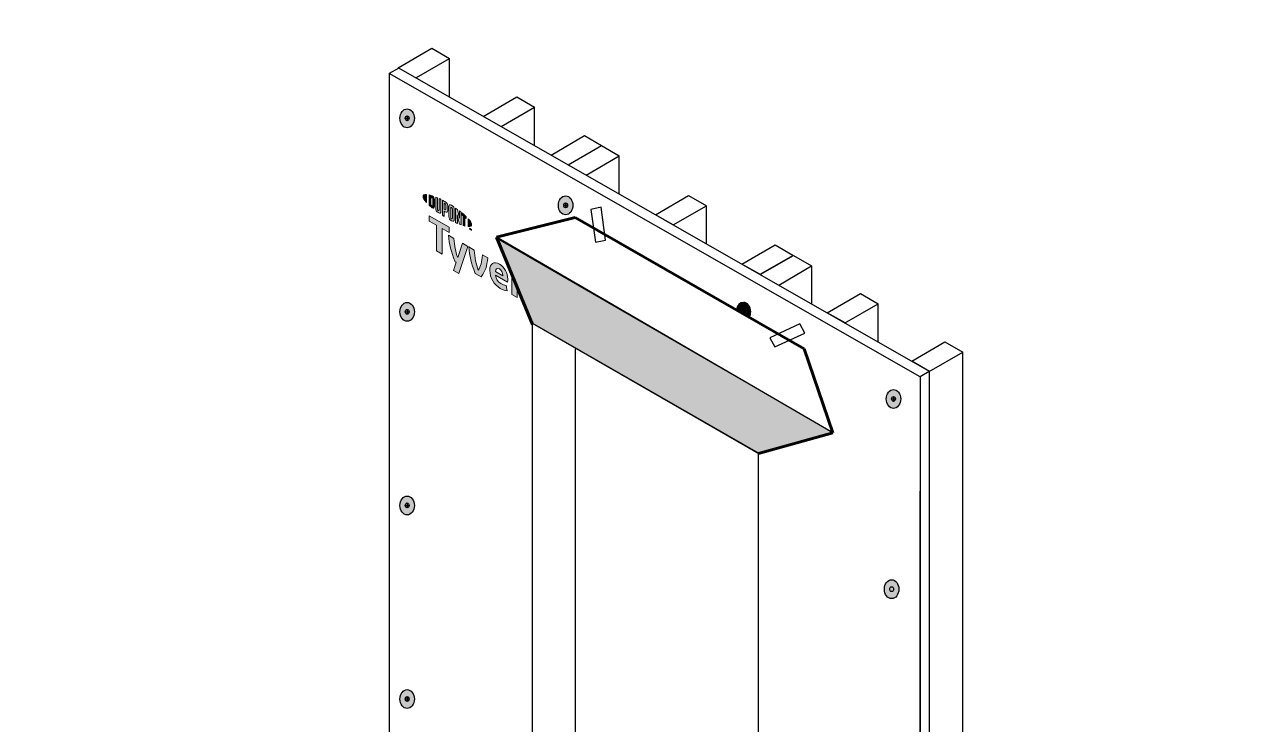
# Model space of a CAD drawing. Header units: inches. Extents: x -26 to 76, y -15 to 22.
# Drawn here: x 0.03 to 8.6, y 7.25 to 12.17 of the extents above; entities that cross this region are included whole.
import ezdxf

# ---------------------------------------------------------------- set-up
doc = ezdxf.new("R2010")
doc.units = ezdxf.units.IN
doc.header["$MEASUREMENT"] = 0
for name, color, linetype, lineweight in [('.ATI-HATCH', 7, 'Continuous', 0), ('G-ANNO-TTLB', 7, 'Continuous', 0), ('LOGOS', 7, 'Continuous', 0), ('TYVEK', 7, 'Continuous', 0)]:
    doc.layers.add(name, color=color, linetype=linetype, lineweight=lineweight)

# ---------------------------------------------------------------- blocks, each defined once
blk = doc.blocks.new('Block_62')
at = {"layer": 'TYVEK', "true_color": 0x003b71, "transparency": 33554687}
h = blk.add_hatch(color=156, dxfattribs=at)
h.dxf.hatch_style = 2
edge = h.paths.add_edge_path()
edge.add_ellipse((6.148, 9.5406), major_axis=(0, 0.0664), ratio=0.766948, start_angle=0, end_angle=360)
at = {"layer": 'TYVEK', "color": 252, "lineweight": 25, "true_color": 0x848484}
for p, q in [((6.1345, 9.541), (6.1615, 9.541)), ((6.148, 9.5581), (6.148, 9.5239))]:
    blk.add_line(p, q, dxfattribs=at)
at = {"layer": 'TYVEK', "color": 18, "lineweight": 25, "true_color": 0x000000}
blk.add_ellipse((6.148, 9.5406), major_axis=(0, 0.0664), ratio=0.766948, dxfattribs=at)
at = {"layer": 'TYVEK', "color": 252, "lineweight": 25, "true_color": 0x848484}
blk.add_ellipse((6.148, 9.541), major_axis=(0, 0.0171), ratio=0.788846, dxfattribs=at)
blk = doc.blocks.new('Block_63')
at = {"layer": 'TYVEK', "true_color": 0x003b71, "transparency": 33554687}
h = blk.add_hatch(color=156, dxfattribs=at)
h.dxf.hatch_style = 2
edge = h.paths.add_edge_path()
edge.add_spline(control_points=[(5.1437, 10.1533), (5.1437, 10.139), (5.1402, 10.1257), (5.1344, 10.1148), (5.1344, 10.1148), (5.0958, 10.1369), (5.0958, 10.1369), (5.0958, 10.1369), (5.0927, 10.1387), (5.0927, 10.1387), (5.0927, 10.1387), (5.0811, 10.1454), (5.0811, 10.1454), (5.0811, 10.1454), (5.043, 10.1672), (5.043, 10.1672), (5.0479, 10.1972), (5.0683, 10.2197), (5.0927, 10.2197), (5.1209, 10.2197), (5.1437, 10.19), (5.1437, 10.1533)], knot_values=[0, 0, 0, 0, 1, 1, 1, 2, 2, 2, 3, 3, 3, 4, 4, 4, 5, 5, 5, 6, 6, 6, 7, 7, 7, 7], degree=3, periodic=0)
at = {"layer": 'TYVEK', "color": 252, "lineweight": 25, "true_color": 0x848484}
blk.add_line((5.0792, 10.1537), (5.1063, 10.1537), dxfattribs=at)
blk.add_lwpolyline([(5.0927, 10.1708), (5.0927, 10.1537), (5.0927, 10.1387)], dxfattribs=at)
at = {"layer": 'TYVEK', "color": 18, "lineweight": 25, "true_color": 0x000000}
blk.add_open_spline([(5.1437, 10.1533), (5.1437, 10.139), (5.1402, 10.1257), (5.1344, 10.1148), (5.1344, 10.1148), (5.0958, 10.1369), (5.0958, 10.1369), (5.0958, 10.1369), (5.0927, 10.1387), (5.0927, 10.1387), (5.0927, 10.1387), (5.0811, 10.1454), (5.0811, 10.1454), (5.0811, 10.1454), (5.043, 10.1672), (5.043, 10.1672), (5.0479, 10.1972), (5.0683, 10.2197), (5.0927, 10.2197), (5.1209, 10.2197), (5.1437, 10.19), (5.1437, 10.1533)], degree=3, knots=[0, 0, 0, 0, 1, 1, 1, 2, 2, 2, 3, 3, 3, 4, 4, 4, 5, 5, 5, 6, 6, 6, 7, 7, 7, 7], dxfattribs=at)
at = {"layer": 'TYVEK', "color": 252, "lineweight": 25, "true_color": 0x848484}
blk.add_open_spline([(5.1063, 10.1537), (5.1063, 10.1455), (5.1018, 10.1387), (5.0958, 10.1369), (5.0958, 10.1369), (5.0927, 10.1387), (5.0927, 10.1387), (5.0927, 10.1387), (5.0811, 10.1454), (5.0811, 10.1454), (5.0798, 10.1479), (5.0793, 10.1507), (5.0793, 10.1537), (5.0793, 10.1632), (5.0854, 10.1708), (5.0927, 10.1708), (5.1002, 10.1708), (5.1063, 10.1632), (5.1063, 10.1537)], degree=3, knots=[0, 0, 0, 0, 1, 1, 1, 2, 2, 2, 3, 3, 3, 4, 4, 4, 5, 5, 5, 6, 6, 6, 6], dxfattribs=at)
blk = doc.blocks.new('Block_64')
at = {"layer": 'TYVEK', "true_color": 0x003b71, "transparency": 33554687}
h = blk.add_hatch(color=156, dxfattribs=at)
h.dxf.hatch_style = 2
edge = h.paths.add_edge_path()
edge.add_ellipse((3.8416, 10.9019), major_axis=(0, 0.0664), ratio=0.766948, start_angle=0, end_angle=360)
at = {"layer": 'TYVEK', "color": 252, "lineweight": 25, "true_color": 0x848484}
for p, q in [((3.8281, 10.9023), (3.8551, 10.9023)), ((3.8416, 10.9194), (3.8416, 10.8851))]:
    blk.add_line(p, q, dxfattribs=at)
at = {"layer": 'TYVEK', "color": 18, "lineweight": 25, "true_color": 0x000000}
blk.add_ellipse((3.8416, 10.9019), major_axis=(0, 0.0664), ratio=0.766948, dxfattribs=at)
at = {"layer": 'TYVEK', "color": 252, "lineweight": 25, "true_color": 0x848484}
blk.add_ellipse((3.8416, 10.9023), major_axis=(0, 0.0171), ratio=0.788846, dxfattribs=at)
blk = doc.blocks.new('Block_65')
at = {"layer": 'TYVEK', "true_color": 0x003b71, "transparency": 33554687}
h = blk.add_hatch(color=156, dxfattribs=at)
h.dxf.hatch_style = 2
edge = h.paths.add_edge_path()
edge.add_ellipse((2.7267, 11.5137), major_axis=(0, 0.0664), ratio=0.766948, start_angle=0, end_angle=360)
at = {"layer": 'TYVEK', "color": 252, "lineweight": 25, "true_color": 0x848484}
for p, q in [((2.7132, 11.5141), (2.7402, 11.5141)), ((2.7267, 11.5313), (2.7267, 11.497))]:
    blk.add_line(p, q, dxfattribs=at)
at = {"layer": 'TYVEK', "color": 18, "lineweight": 25, "true_color": 0x000000}
blk.add_ellipse((2.7267, 11.5137), major_axis=(0, 0.0664), ratio=0.766948, dxfattribs=at)
at = {"layer": 'TYVEK', "color": 252, "lineweight": 25, "true_color": 0x848484}
blk.add_ellipse((2.7267, 11.5141), major_axis=(0, 0.0171), ratio=0.788846, dxfattribs=at)
blk = doc.blocks.new('Block_66')
at = {"layer": 'TYVEK', "true_color": 0x003b71, "transparency": 33554687}
h = blk.add_hatch(color=156, dxfattribs=at)
h.dxf.hatch_style = 2
edge = h.paths.add_edge_path()
edge.add_ellipse((2.7267, 6.0703), major_axis=(0, 0.0664), ratio=0.766948, start_angle=0, end_angle=360)
at = {"layer": 'TYVEK', "color": 252, "lineweight": 25, "true_color": 0x848484}
for p, q in [((2.7267, 6.0878), (2.7267, 6.0536)), ((2.7132, 6.0707), (2.7402, 6.0707))]:
    blk.add_line(p, q, dxfattribs=at)
at = {"layer": 'TYVEK', "color": 18, "lineweight": 25, "true_color": 0x000000}
blk.add_ellipse((2.7267, 6.0703), major_axis=(0, 0.0664), ratio=0.766948, dxfattribs=at)
at = {"layer": 'TYVEK', "color": 252, "lineweight": 25, "true_color": 0x848484}
blk.add_ellipse((2.7267, 6.0707), major_axis=(0, 0.0171), ratio=0.788846, dxfattribs=at)
blk = doc.blocks.new('Block_67')
at = {"layer": 'TYVEK', "true_color": 0x003b71, "transparency": 33554687}
h = blk.add_hatch(color=156, dxfattribs=at)
h.dxf.hatch_style = 2
edge = h.paths.add_edge_path()
edge.add_ellipse((2.7267, 8.792), major_axis=(0, 0.0664), ratio=0.766948, start_angle=0, end_angle=360)
at = {"layer": 'TYVEK', "color": 252, "lineweight": 25, "true_color": 0x848484}
for p, q in [((2.7132, 8.7924), (2.7402, 8.7924)), ((2.7267, 8.8095), (2.7267, 8.7753))]:
    blk.add_line(p, q, dxfattribs=at)
at = {"layer": 'TYVEK', "color": 18, "lineweight": 25, "true_color": 0x000000}
blk.add_ellipse((2.7267, 8.792), major_axis=(0, 0.0664), ratio=0.766948, dxfattribs=at)
at = {"layer": 'TYVEK', "color": 252, "lineweight": 25, "true_color": 0x848484}
blk.add_ellipse((2.7267, 8.7924), major_axis=(0, 0.0171), ratio=0.788846, dxfattribs=at)
blk = doc.blocks.new('Block_68')
at = {"layer": 'TYVEK', "true_color": 0x003b71, "transparency": 33554687}
h = blk.add_hatch(color=156, dxfattribs=at)
h.dxf.hatch_style = 2
edge = h.paths.add_edge_path()
edge.add_ellipse((2.7267, 10.1529), major_axis=(0, 0.0664), ratio=0.766948, start_angle=0, end_angle=360)
at = {"layer": 'TYVEK', "color": 252, "lineweight": 25, "true_color": 0x848484}
for p, q in [((2.7132, 10.1533), (2.7402, 10.1533)), ((2.7267, 10.1704), (2.7267, 10.1361))]:
    blk.add_line(p, q, dxfattribs=at)
at = {"layer": 'TYVEK', "color": 18, "lineweight": 25, "true_color": 0x000000}
blk.add_ellipse((2.7267, 10.1529), major_axis=(0, 0.0664), ratio=0.766948, dxfattribs=at)
at = {"layer": 'TYVEK', "color": 252, "lineweight": 25, "true_color": 0x848484}
blk.add_ellipse((2.7267, 10.1533), major_axis=(0, 0.0171), ratio=0.788846, dxfattribs=at)
blk = doc.blocks.new('Block_69')
at = {"layer": 'TYVEK', "true_color": 0x003b71, "transparency": 33554687}
h = blk.add_hatch(color=156, dxfattribs=at)
h.dxf.hatch_style = 2
edge = h.paths.add_edge_path()
edge.add_ellipse((2.7267, 7.4311), major_axis=(0, 0.0664), ratio=0.766948, start_angle=0, end_angle=360)
at = {"layer": 'TYVEK', "color": 252, "lineweight": 25, "true_color": 0x848484}
for p, q in [((2.7132, 7.4316), (2.7402, 7.4316)), ((2.7267, 7.4487), (2.7267, 7.4144))]:
    blk.add_line(p, q, dxfattribs=at)
at = {"layer": 'TYVEK', "color": 18, "lineweight": 25, "true_color": 0x000000}
blk.add_ellipse((2.7267, 7.4311), major_axis=(0, 0.0664), ratio=0.766948, dxfattribs=at)
at = {"layer": 'TYVEK', "color": 252, "lineweight": 25, "true_color": 0x848484}
blk.add_ellipse((2.7267, 7.4316), major_axis=(0, 0.0171), ratio=0.788846, dxfattribs=at)
blk = doc.blocks.new('Block_70')
at = {"layer": 'TYVEK', "true_color": 0x003b71, "transparency": 33554687}
h = blk.add_hatch(color=156, dxfattribs=at)
h.dxf.hatch_style = 2
edge = h.paths.add_edge_path()
edge.add_ellipse((6.148, 4.1139), major_axis=(0, 0.0664), ratio=0.766948, start_angle=0, end_angle=360)
at = {"layer": 'TYVEK', "color": 252, "lineweight": 25, "true_color": 0x848484}
for p, q in [((6.1345, 4.1143), (6.1615, 4.1143)), ((6.148, 4.1315), (6.148, 4.0972))]:
    blk.add_line(p, q, dxfattribs=at)
at = {"layer": 'TYVEK', "color": 18, "lineweight": 25, "true_color": 0x000000}
blk.add_ellipse((6.148, 4.1139), major_axis=(0, 0.0664), ratio=0.766948, dxfattribs=at)
at = {"layer": 'TYVEK', "color": 252, "lineweight": 25, "true_color": 0x848484}
blk.add_ellipse((6.148, 4.1143), major_axis=(0, 0.0171), ratio=0.788846, dxfattribs=at)
blk = doc.blocks.new('Block_71')
at = {"layer": 'TYVEK', "true_color": 0x003b71, "transparency": 33554687}
h = blk.add_hatch(color=156, dxfattribs=at)
h.dxf.hatch_style = 2
edge = h.paths.add_edge_path()
edge.add_ellipse((6.148, 6.8937), major_axis=(0, 0.0664), ratio=0.766948, start_angle=0, end_angle=360)
at = {"layer": 'TYVEK', "color": 252, "lineweight": 25, "true_color": 0x848484}
for p, q in [((6.1345, 6.8941), (6.1615, 6.8941)), ((6.148, 6.9112), (6.148, 6.8769))]:
    blk.add_line(p, q, dxfattribs=at)
at = {"layer": 'TYVEK', "color": 18, "lineweight": 25, "true_color": 0x000000}
blk.add_ellipse((6.148, 6.8937), major_axis=(0, 0.0664), ratio=0.766948, dxfattribs=at)
at = {"layer": 'TYVEK', "color": 252, "lineweight": 25, "true_color": 0x848484}
blk.add_ellipse((6.148, 6.8941), major_axis=(0, 0.0171), ratio=0.788846, dxfattribs=at)
blk = doc.blocks.new('Block_72')
at = {"layer": 'TYVEK', "true_color": 0x003b71, "transparency": 33554687}
h = blk.add_hatch(color=156, dxfattribs=at)
h.dxf.hatch_style = 2
edge = h.paths.add_edge_path()
edge.add_ellipse((6.148, 5.5038), major_axis=(0, 0.0664), ratio=0.766948, start_angle=0, end_angle=360)
at = {"layer": 'TYVEK', "color": 252, "lineweight": 25, "true_color": 0x848484}
for p, q in [((6.1345, 5.5042), (6.1615, 5.5042)), ((6.148, 5.5213), (6.148, 5.4871))]:
    blk.add_line(p, q, dxfattribs=at)
at = {"layer": 'TYVEK', "color": 18, "lineweight": 25, "true_color": 0x000000}
blk.add_ellipse((6.148, 5.5038), major_axis=(0, 0.0664), ratio=0.766948, dxfattribs=at)
at = {"layer": 'TYVEK', "color": 252, "lineweight": 25, "true_color": 0x848484}
blk.add_ellipse((6.148, 5.5042), major_axis=(0, 0.0171), ratio=0.788846, dxfattribs=at)
blk = doc.blocks.new('Block_61')
at = {"layer": 'TYVEK', "true_color": 0x003b71, "transparency": 33554687}
h = blk.add_hatch(color=156, dxfattribs=at)
h.dxf.hatch_style = 2
edge = h.paths.add_edge_path()
edge.add_ellipse((6.1351, 8.2032), major_axis=(0, 0.0664), ratio=0.766948, start_angle=0, end_angle=360)
at = {"layer": 'TYVEK', "color": 18, "lineweight": 25, "true_color": 0x000000}
blk.add_ellipse((6.1351, 8.2032), major_axis=(0, 0.0664), ratio=0.766948, dxfattribs=at)
at = {"layer": 'TYVEK', "color": 252, "lineweight": 25, "true_color": 0x848484}
blk.add_ellipse((6.1351, 8.2036), major_axis=(0, 0.0171), ratio=0.788846, dxfattribs=at)
at = {"layer": 'TYVEK'}
for name in ['Block_65', 'Block_64', 'Block_68', 'Block_63', 'Block_62', 'Block_67', 'Block_69', 'Block_71', 'Block_66', 'Block_72', 'Block_70']:
    blk.add_blockref(name, (0, 0), dxfattribs=at)
blk = doc.blocks.new('Block_309')
at = {"layer": 'LOGOS', "true_color": 0x848484, "transparency": 33554687}
h = blk.add_hatch(color=252, dxfattribs=at)
h.dxf.hatch_style = 2
edge = h.paths.add_edge_path()
edge.add_spline(control_points=[(2.8387, 10.9638), (2.8387, 10.9537), (2.8472, 10.9394), (2.862, 10.9228), (2.862, 10.9228), (2.862, 10.9776), (2.862, 10.9776), (2.8472, 10.9781), (2.8387, 10.9737), (2.8387, 10.9638)], knot_values=[0, 0, 0, 0, 1, 1, 1, 2, 2, 2, 3, 3, 3, 3], degree=3, periodic=0)
h = blk.add_hatch(color=252, dxfattribs=at)
h.dxf.hatch_style = 2
edge = h.paths.add_edge_path()
edge.add_spline(control_points=[(2.9065, 10.9022), (2.9065, 10.898), (2.9043, 10.8979), (2.9016, 10.8994), (2.8997, 10.9005), (2.8965, 10.9033), (2.8938, 10.9055), (2.8938, 10.9055), (2.8938, 10.9579), (2.8938, 10.9579), (2.8965, 10.9572), (2.8997, 10.9562), (2.9016, 10.9551), (2.9043, 10.9536), (2.9065, 10.9508), (2.9065, 10.9466), (2.9065, 10.9466), (2.9065, 10.9022), (2.9065, 10.9022)], knot_values=[0, 0, 0, 0, 1, 1, 1, 2, 2, 2, 3, 3, 3, 4, 4, 4, 5, 5, 5, 6, 6, 6, 6], degree=3, periodic=0)
edge = h.paths.add_edge_path()
edge.add_spline(control_points=[(2.9034, 10.9678), (2.8993, 10.9701), (2.8933, 10.9722), (2.8824, 10.9746), (2.8824, 10.9746), (2.8824, 10.9021), (2.8824, 10.9021), (2.892, 10.8933), (2.8993, 10.8871), (2.9034, 10.8847), (2.9129, 10.8793), (2.9183, 10.8828), (2.9183, 10.8936), (2.9183, 10.8936), (2.9183, 10.9418), (2.9183, 10.9418), (2.9183, 10.9525), (2.9129, 10.9622), (2.9034, 10.9678)], knot_values=[0, 0, 0, 0, 1, 1, 1, 2, 2, 2, 3, 3, 3, 4, 4, 4, 5, 5, 5, 6, 6, 6, 6], degree=3, periodic=0)
h = blk.add_hatch(color=252, dxfattribs=at)
h.dxf.hatch_style = 2
edge = h.paths.add_edge_path()
edge.add_spline(control_points=[(2.9515, 10.8677), (2.9515, 10.8635), (2.9503, 10.8616), (2.9457, 10.8649), (2.9412, 10.8681), (2.94, 10.871), (2.94, 10.8759), (2.94, 10.8759), (2.94, 10.9549), (2.94, 10.9549), (2.937, 10.9563), (2.9304, 10.959), (2.9275, 10.9602), (2.9275, 10.9602), (2.9275, 10.8803), (2.9275, 10.8803), (2.9275, 10.8676), (2.9329, 10.8595), (2.9457, 10.8504), (2.9574, 10.8422), (2.9646, 10.8448), (2.9646, 10.859), (2.9646, 10.859), (2.9646, 10.9433), (2.9646, 10.9433), (2.9621, 10.9446), (2.9541, 10.9484), (2.9515, 10.9496), (2.9515, 10.9496), (2.9515, 10.8677), (2.9515, 10.8677)], knot_values=[0, 0, 0, 0, 1, 1, 1, 2, 2, 2, 3, 3, 3, 4, 4, 4, 5, 5, 5, 6, 6, 6, 7, 7, 7, 8, 8, 8, 9, 9, 9, 10, 10, 10, 10], degree=3, periodic=0)
h = blk.add_hatch(color=252, dxfattribs=at)
h.dxf.hatch_style = 2
edge = h.paths.add_edge_path()
edge.add_spline(control_points=[(2.999, 10.875), (2.999, 10.8704), (2.9976, 10.8689), (2.9923, 10.8719), (2.9923, 10.8719), (2.9877, 10.8746), (2.9877, 10.8746), (2.9877, 10.8746), (2.9877, 10.9165), (2.9877, 10.9165), (2.9898, 10.9155), (2.9909, 10.9148), (2.992, 10.9141), (2.9979, 10.9108), (2.999, 10.9078), (2.999, 10.903), (2.999, 10.903), (2.999, 10.875), (2.999, 10.875)], knot_values=[0, 0, 0, 0, 1, 1, 1, 2, 2, 2, 3, 3, 3, 4, 4, 4, 5, 5, 5, 6, 6, 6, 6], degree=3, periodic=0)
edge = h.paths.add_edge_path()
edge.add_spline(control_points=[(2.9929, 10.9286), (2.9906, 10.9298), (2.9823, 10.9343), (2.9747, 10.9382), (2.9747, 10.9382), (2.9747, 10.8319), (2.9747, 10.8319), (2.9773, 10.8303), (2.9841, 10.8259), (2.9877, 10.8237), (2.9877, 10.8237), (2.9877, 10.8598), (2.9877, 10.8598), (2.9877, 10.8598), (2.9929, 10.8569), (2.9929, 10.8569), (3.0065, 10.849), (3.0122, 10.8528), (3.0122, 10.8662), (3.0122, 10.8662), (3.0122, 10.8976), (3.0122, 10.8976), (3.0122, 10.9108), (3.0058, 10.9211), (2.9929, 10.9286)], knot_values=[0, 0, 0, 0, 1, 1, 1, 2, 2, 2, 3, 3, 3, 4, 4, 4, 5, 5, 5, 6, 6, 6, 7, 7, 7, 8, 8, 8, 8], degree=3, periodic=0)
h = blk.add_hatch(color=252, dxfattribs=at)
h.dxf.hatch_style = 2
edge = h.paths.add_edge_path()
edge.add_spline(control_points=[(3.0455, 10.8109), (3.0455, 10.8068), (3.0444, 10.8054), (3.0397, 10.8079), (3.0349, 10.8104), (3.0337, 10.8134), (3.0337, 10.8179), (3.0337, 10.8179), (3.0337, 10.8841), (3.0337, 10.8841), (3.0337, 10.8884), (3.0349, 10.8901), (3.0397, 10.8872), (3.0444, 10.8844), (3.0455, 10.8815), (3.0455, 10.8773), (3.0455, 10.8773), (3.0455, 10.8109), (3.0455, 10.8109)], knot_values=[0, 0, 0, 0, 1, 1, 1, 2, 2, 2, 3, 3, 3, 4, 4, 4, 5, 5, 5, 6, 6, 6, 6], degree=3, periodic=0)
edge = h.paths.add_edge_path()
edge.add_spline(control_points=[(3.0397, 10.9021), (3.0276, 10.9097), (3.0205, 10.9078), (3.0205, 10.8937), (3.0205, 10.8937), (3.0205, 10.8243), (3.0205, 10.8243), (3.0205, 10.8094), (3.027, 10.7997), (3.0397, 10.7929), (3.0522, 10.7864), (3.0587, 10.788), (3.0587, 10.8037), (3.0587, 10.8037), (3.0587, 10.8701), (3.0587, 10.8701), (3.0587, 10.8851), (3.0529, 10.8939), (3.0397, 10.9021)], knot_values=[0, 0, 0, 0, 1, 1, 1, 2, 2, 2, 3, 3, 3, 4, 4, 4, 5, 5, 5, 6, 6, 6, 6], degree=3, periodic=0)
h = blk.add_hatch(color=252, dxfattribs=at)
h.dxf.hatch_style = 2
edge = h.paths.add_edge_path()
edge.add_spline(control_points=[(3.0949, 10.8111), (3.0949, 10.8111), (3.0804, 10.8734), (3.0804, 10.8734), (3.0765, 10.8763), (3.0717, 10.8797), (3.0681, 10.8822), (3.0681, 10.8822), (3.0681, 10.7802), (3.0681, 10.7802), (3.0707, 10.7789), (3.0772, 10.776), (3.0806, 10.7745), (3.0806, 10.7745), (3.0796, 10.8353), (3.0796, 10.8353), (3.0796, 10.8353), (3.0949, 10.7687), (3.0949, 10.7687), (3.0981, 10.7674), (3.1029, 10.7656), (3.106, 10.7645), (3.106, 10.7645), (3.106, 10.8541), (3.106, 10.8541), (3.1027, 10.8567), (3.0968, 10.8613), (3.094, 10.8634), (3.094, 10.8634), (3.0949, 10.8111), (3.0949, 10.8111)], knot_values=[0, 0, 0, 0, 1, 1, 1, 2, 2, 2, 3, 3, 3, 4, 4, 4, 5, 5, 5, 6, 6, 6, 7, 7, 7, 8, 8, 8, 9, 9, 9, 10, 10, 10, 10], degree=3, periodic=0)
h = blk.add_hatch(color=252, dxfattribs=at)
h.dxf.hatch_style = 2
edge = h.paths.add_edge_path()
edge.add_spline(control_points=[(3.1124, 10.8347), (3.1157, 10.8322), (3.1188, 10.8296), (3.1219, 10.827), (3.1219, 10.827), (3.1219, 10.7592), (3.1219, 10.7592), (3.1248, 10.7583), (3.1301, 10.7569), (3.1336, 10.756), (3.1336, 10.756), (3.1336, 10.8171), (3.1336, 10.8171), (3.137, 10.8141), (3.1402, 10.8113), (3.1431, 10.8086), (3.1431, 10.8086), (3.1431, 10.8217), (3.1431, 10.8217), (3.1339, 10.8307), (3.124, 10.8394), (3.1124, 10.8489), (3.1124, 10.8489), (3.1124, 10.8347), (3.1124, 10.8347)], knot_values=[0, 0, 0, 0, 1, 1, 1, 2, 2, 2, 3, 3, 3, 4, 4, 4, 5, 5, 5, 6, 6, 6, 7, 7, 7, 8, 8, 8, 8], degree=3, periodic=0)
h = blk.add_hatch(color=252, dxfattribs=at)
h.dxf.hatch_style = 2
edge = h.paths.add_edge_path()
edge.add_spline(control_points=[(3.1804, 10.7665), (3.1804, 10.7564), (3.1719, 10.7519), (3.1571, 10.7524), (3.1571, 10.7524), (3.1571, 10.8072), (3.1571, 10.8072), (3.1719, 10.7906), (3.1804, 10.7764), (3.1804, 10.7665)], knot_values=[0, 0, 0, 0, 1, 1, 1, 2, 2, 2, 3, 3, 3, 3], degree=3, periodic=0)
h = blk.add_hatch(color=252, dxfattribs=at)
h.dxf.hatch_style = 2
edge = h.paths.add_edge_path()
edge.add_spline(control_points=[(3.1665, 10.7415), (3.1665, 10.7415), (3.1665, 10.7401), (3.1665, 10.7401), (3.1665, 10.7401), (3.1686, 10.739), (3.1686, 10.739), (3.1686, 10.739), (3.1686, 10.7325), (3.1686, 10.7325), (3.1686, 10.7325), (3.1699, 10.7316), (3.1699, 10.7316), (3.1699, 10.7316), (3.1699, 10.7382), (3.1699, 10.7382), (3.1699, 10.7382), (3.172, 10.7369), (3.172, 10.7369), (3.172, 10.7369), (3.172, 10.7383), (3.172, 10.7383), (3.172, 10.7383), (3.1665, 10.7415), (3.1665, 10.7415)], knot_values=[0, 0, 0, 0, 1, 1, 1, 2, 2, 2, 3, 3, 3, 4, 4, 4, 5, 5, 5, 6, 6, 6, 7, 7, 7, 8, 8, 8, 8], degree=3, periodic=0)
edge = h.paths.add_edge_path()
edge.add_spline(control_points=[(3.1791, 10.7343), (3.1791, 10.7343), (3.177, 10.7318), (3.177, 10.7318), (3.177, 10.7318), (3.1749, 10.7366), (3.1749, 10.7366), (3.1749, 10.7366), (3.1736, 10.7375), (3.1736, 10.7375), (3.1736, 10.7375), (3.1736, 10.7296), (3.1736, 10.7296), (3.1736, 10.7296), (3.1748, 10.7289), (3.1748, 10.7289), (3.1748, 10.7289), (3.1748, 10.7344), (3.1748, 10.7344), (3.1748, 10.7344), (3.1769, 10.7294), (3.1769, 10.7294), (3.1769, 10.7294), (3.177, 10.7294), (3.177, 10.7294), (3.177, 10.7294), (3.1791, 10.7319), (3.1791, 10.7319), (3.1791, 10.7319), (3.1791, 10.7264), (3.1791, 10.7264), (3.1791, 10.7264), (3.1804, 10.7255), (3.1804, 10.7255), (3.1804, 10.7255), (3.1804, 10.7334), (3.1804, 10.7334), (3.1804, 10.7334), (3.1791, 10.7343), (3.1791, 10.7343)], knot_values=[0, 0, 0, 0, 1, 1, 1, 2, 2, 2, 3, 3, 3, 4, 4, 4, 5, 5, 5, 6, 6, 6, 7, 7, 7, 8, 8, 8, 9, 9, 9, 10, 10, 10, 11, 11, 11, 12, 12, 12, 13, 13, 13, 13], degree=3, periodic=0)
at = {"layer": 'LOGOS'}
for points, knots in [([(2.8387, 10.9638), (2.8387, 10.9537), (2.8472, 10.9394), (2.862, 10.9228), (2.862, 10.9228), (2.862, 10.9776), (2.862, 10.9776), (2.8472, 10.9781), (2.8387, 10.9737), (2.8387, 10.9638)], [0, 0, 0, 0, 1, 1, 1, 2, 2, 2, 3, 3, 3, 3]), ([(2.9034, 10.9678), (2.8993, 10.9701), (2.8933, 10.9722), (2.8824, 10.9746), (2.8824, 10.9746), (2.8824, 10.9021), (2.8824, 10.9021), (2.892, 10.8933), (2.8993, 10.8871), (2.9034, 10.8847), (2.9129, 10.8793), (2.9183, 10.8828), (2.9183, 10.8936), (2.9183, 10.8936), (2.9183, 10.9418), (2.9183, 10.9418), (2.9183, 10.9525), (2.9129, 10.9622), (2.9034, 10.9678)], [0, 0, 0, 0, 1, 1, 1, 2, 2, 2, 3, 3, 3, 4, 4, 4, 5, 5, 5, 6, 6, 6, 6]), ([(2.9065, 10.9022), (2.9065, 10.898), (2.9043, 10.8979), (2.9016, 10.8994), (2.8997, 10.9005), (2.8965, 10.9033), (2.8938, 10.9055), (2.8938, 10.9055), (2.8938, 10.9579), (2.8938, 10.9579), (2.8965, 10.9572), (2.8997, 10.9562), (2.9016, 10.9551), (2.9043, 10.9536), (2.9065, 10.9508), (2.9065, 10.9466), (2.9065, 10.9466), (2.9065, 10.9022), (2.9065, 10.9022)], [0, 0, 0, 0, 1, 1, 1, 2, 2, 2, 3, 3, 3, 4, 4, 4, 5, 5, 5, 6, 6, 6, 6]), ([(2.9515, 10.8677), (2.9515, 10.8635), (2.9503, 10.8616), (2.9457, 10.8649), (2.9412, 10.8681), (2.94, 10.871), (2.94, 10.8759), (2.94, 10.8759), (2.94, 10.9549), (2.94, 10.9549), (2.937, 10.9563), (2.9304, 10.959), (2.9275, 10.9602), (2.9275, 10.9602), (2.9275, 10.8803), (2.9275, 10.8803), (2.9275, 10.8676), (2.9329, 10.8595), (2.9457, 10.8504), (2.9574, 10.8422), (2.9646, 10.8448), (2.9646, 10.859), (2.9646, 10.859), (2.9646, 10.9433), (2.9646, 10.9433), (2.9621, 10.9446), (2.9541, 10.9484), (2.9515, 10.9496), (2.9515, 10.9496), (2.9515, 10.8677), (2.9515, 10.8677)], [0, 0, 0, 0, 1, 1, 1, 2, 2, 2, 3, 3, 3, 4, 4, 4, 5, 5, 5, 6, 6, 6, 7, 7, 7, 8, 8, 8, 9, 9, 9, 10, 10, 10, 10]), ([(2.9929, 10.9286), (2.9906, 10.9298), (2.9823, 10.9343), (2.9747, 10.9382), (2.9747, 10.9382), (2.9747, 10.8319), (2.9747, 10.8319), (2.9773, 10.8303), (2.9841, 10.8259), (2.9877, 10.8237), (2.9877, 10.8237), (2.9877, 10.8598), (2.9877, 10.8598), (2.9877, 10.8598), (2.9929, 10.8569), (2.9929, 10.8569), (3.0065, 10.849), (3.0122, 10.8528), (3.0122, 10.8662), (3.0122, 10.8662), (3.0122, 10.8976), (3.0122, 10.8976), (3.0122, 10.9108), (3.0058, 10.9211), (2.9929, 10.9286)], [0, 0, 0, 0, 1, 1, 1, 2, 2, 2, 3, 3, 3, 4, 4, 4, 5, 5, 5, 6, 6, 6, 7, 7, 7, 8, 8, 8, 8]), ([(2.999, 10.875), (2.999, 10.8704), (2.9976, 10.8689), (2.9923, 10.8719), (2.9923, 10.8719), (2.9877, 10.8746), (2.9877, 10.8746), (2.9877, 10.8746), (2.9877, 10.9165), (2.9877, 10.9165), (2.9898, 10.9155), (2.9909, 10.9148), (2.992, 10.9141), (2.9979, 10.9108), (2.999, 10.9078), (2.999, 10.903), (2.999, 10.903), (2.999, 10.875), (2.999, 10.875)], [0, 0, 0, 0, 1, 1, 1, 2, 2, 2, 3, 3, 3, 4, 4, 4, 5, 5, 5, 6, 6, 6, 6]), ([(3.0397, 10.9021), (3.0276, 10.9097), (3.0205, 10.9078), (3.0205, 10.8937), (3.0205, 10.8937), (3.0205, 10.8243), (3.0205, 10.8243), (3.0205, 10.8094), (3.027, 10.7997), (3.0397, 10.7929), (3.0522, 10.7864), (3.0587, 10.788), (3.0587, 10.8037), (3.0587, 10.8037), (3.0587, 10.8701), (3.0587, 10.8701), (3.0587, 10.8851), (3.0529, 10.8939), (3.0397, 10.9021)], [0, 0, 0, 0, 1, 1, 1, 2, 2, 2, 3, 3, 3, 4, 4, 4, 5, 5, 5, 6, 6, 6, 6]), ([(3.0455, 10.8109), (3.0455, 10.8068), (3.0444, 10.8054), (3.0397, 10.8079), (3.0349, 10.8104), (3.0337, 10.8134), (3.0337, 10.8179), (3.0337, 10.8179), (3.0337, 10.8841), (3.0337, 10.8841), (3.0337, 10.8884), (3.0349, 10.8901), (3.0397, 10.8872), (3.0444, 10.8844), (3.0455, 10.8815), (3.0455, 10.8773), (3.0455, 10.8773), (3.0455, 10.8109), (3.0455, 10.8109)], [0, 0, 0, 0, 1, 1, 1, 2, 2, 2, 3, 3, 3, 4, 4, 4, 5, 5, 5, 6, 6, 6, 6]), ([(3.0949, 10.8111), (3.0949, 10.8111), (3.0804, 10.8734), (3.0804, 10.8734), (3.0765, 10.8763), (3.0717, 10.8797), (3.0681, 10.8822), (3.0681, 10.8822), (3.0681, 10.7802), (3.0681, 10.7802), (3.0707, 10.7789), (3.0772, 10.776), (3.0806, 10.7745), (3.0806, 10.7745), (3.0796, 10.8353), (3.0796, 10.8353), (3.0796, 10.8353), (3.0949, 10.7687), (3.0949, 10.7687), (3.0981, 10.7674), (3.1029, 10.7656), (3.106, 10.7645), (3.106, 10.7645), (3.106, 10.8541), (3.106, 10.8541), (3.1027, 10.8567), (3.0968, 10.8613), (3.094, 10.8634), (3.094, 10.8634), (3.0949, 10.8111), (3.0949, 10.8111)], [0, 0, 0, 0, 1, 1, 1, 2, 2, 2, 3, 3, 3, 4, 4, 4, 5, 5, 5, 6, 6, 6, 7, 7, 7, 8, 8, 8, 9, 9, 9, 10, 10, 10, 10]), ([(3.1124, 10.8347), (3.1157, 10.8322), (3.1188, 10.8296), (3.1219, 10.827), (3.1219, 10.827), (3.1219, 10.7592), (3.1219, 10.7592), (3.1248, 10.7583), (3.1301, 10.7569), (3.1336, 10.756), (3.1336, 10.756), (3.1336, 10.8171), (3.1336, 10.8171), (3.137, 10.8141), (3.1402, 10.8113), (3.1431, 10.8086), (3.1431, 10.8086), (3.1431, 10.8217), (3.1431, 10.8217), (3.1339, 10.8307), (3.124, 10.8394), (3.1124, 10.8489), (3.1124, 10.8489), (3.1124, 10.8347), (3.1124, 10.8347)], [0, 0, 0, 0, 1, 1, 1, 2, 2, 2, 3, 3, 3, 4, 4, 4, 5, 5, 5, 6, 6, 6, 7, 7, 7, 8, 8, 8, 8]), ([(3.1804, 10.7665), (3.1804, 10.7564), (3.1719, 10.7519), (3.1571, 10.7524), (3.1571, 10.7524), (3.1571, 10.8072), (3.1571, 10.8072), (3.1719, 10.7906), (3.1804, 10.7764), (3.1804, 10.7665)], [0, 0, 0, 0, 1, 1, 1, 2, 2, 2, 3, 3, 3, 3]), ([(3.1665, 10.7415), (3.1665, 10.7415), (3.1665, 10.7401), (3.1665, 10.7401), (3.1665, 10.7401), (3.1686, 10.739), (3.1686, 10.739), (3.1686, 10.739), (3.1686, 10.7325), (3.1686, 10.7325), (3.1686, 10.7325), (3.1699, 10.7316), (3.1699, 10.7316), (3.1699, 10.7316), (3.1699, 10.7382), (3.1699, 10.7382), (3.1699, 10.7382), (3.172, 10.7369), (3.172, 10.7369), (3.172, 10.7369), (3.172, 10.7383), (3.172, 10.7383), (3.172, 10.7383), (3.1665, 10.7415), (3.1665, 10.7415)], [0, 0, 0, 0, 1, 1, 1, 2, 2, 2, 3, 3, 3, 4, 4, 4, 5, 5, 5, 6, 6, 6, 7, 7, 7, 8, 8, 8, 8]), ([(3.1791, 10.7343), (3.1791, 10.7343), (3.177, 10.7318), (3.177, 10.7318), (3.177, 10.7318), (3.1749, 10.7366), (3.1749, 10.7366), (3.1749, 10.7366), (3.1736, 10.7375), (3.1736, 10.7375), (3.1736, 10.7375), (3.1736, 10.7296), (3.1736, 10.7296), (3.1736, 10.7296), (3.1748, 10.7289), (3.1748, 10.7289), (3.1748, 10.7289), (3.1748, 10.7344), (3.1748, 10.7344), (3.1748, 10.7344), (3.1769, 10.7294), (3.1769, 10.7294), (3.1769, 10.7294), (3.177, 10.7294), (3.177, 10.7294), (3.177, 10.7294), (3.1791, 10.7319), (3.1791, 10.7319), (3.1791, 10.7319), (3.1791, 10.7264), (3.1791, 10.7264), (3.1791, 10.7264), (3.1804, 10.7255), (3.1804, 10.7255), (3.1804, 10.7255), (3.1804, 10.7334), (3.1804, 10.7334), (3.1804, 10.7334), (3.1791, 10.7343), (3.1791, 10.7343)], [0, 0, 0, 0, 1, 1, 1, 2, 2, 2, 3, 3, 3, 4, 4, 4, 5, 5, 5, 6, 6, 6, 7, 7, 7, 8, 8, 8, 9, 9, 9, 10, 10, 10, 11, 11, 11, 12, 12, 12, 13, 13, 13, 13])]:
    blk.add_open_spline(points, degree=3, knots=knots, dxfattribs=at)
blk = doc.blocks.new('Block_313')
at = {"layer": 'LOGOS', "true_color": 0x848484, "transparency": 33554687}
h = blk.add_hatch(color=252, dxfattribs=at)
h.dxf.hatch_style = 2
h.paths.add_polyline_path([(3.0228, 10.748), (2.8825, 10.829), (2.8825, 10.7909), (2.9331, 10.7617), (2.9331, 10.5812), (2.9721, 10.5587), (2.9721, 10.7392), (3.0228, 10.7099)])
h = blk.add_hatch(color=252, dxfattribs=at)
h.dxf.hatch_style = 2
edge = h.paths.add_edge_path()
edge.add_spline(control_points=[(3.256, 10.5543), (3.2535, 10.5024), (3.2432, 10.4721), (3.2271, 10.4461), (3.2116, 10.4904), (3.2015, 10.5324), (3.1985, 10.5875), (3.1985, 10.5875), (3.1606, 10.6094), (3.1606, 10.6094), (3.1647, 10.5443), (3.177, 10.4969), (3.2064, 10.4234), (3.2064, 10.4234), (3.2481, 10.3993), (3.2481, 10.3993), (3.2764, 10.4395), (3.2881, 10.473), (3.2936, 10.5326), (3.2936, 10.5326), (3.256, 10.5543), (3.256, 10.5543)], knot_values=[0, 0, 0, 0, 1, 1, 1, 2, 2, 2, 3, 3, 3, 4, 4, 4, 5, 5, 5, 6, 6, 6, 7, 7, 7, 7], degree=3, periodic=0)
h = blk.add_hatch(color=252, dxfattribs=at)
h.dxf.hatch_style = 2
edge = h.paths.add_edge_path()
edge.add_spline(control_points=[(3.399, 10.4072), (3.399, 10.4072), (3.3472, 10.4371), (3.3472, 10.4371), (3.3497, 10.4568), (3.3601, 10.4637), (3.3758, 10.4546), (3.3908, 10.446), (3.399, 10.4283), (3.399, 10.4109), (3.399, 10.4109), (3.399, 10.4072), (3.399, 10.4072)], knot_values=[0, 0, 0, 0, 1, 1, 1, 2, 2, 2, 3, 3, 3, 4, 4, 4, 4], degree=3, periodic=0)
edge = h.paths.add_edge_path()
edge.add_spline(control_points=[(3.4349, 10.3839), (3.4349, 10.4257), (3.4115, 10.4683), (3.3758, 10.4889), (3.3358, 10.5121), (3.3083, 10.4941), (3.3083, 10.4446), (3.3083, 10.3928), (3.3383, 10.3436), (3.382, 10.3182), (3.4001, 10.3079), (3.4177, 10.3019), (3.4298, 10.3014), (3.4298, 10.3014), (3.4238, 10.3394), (3.4238, 10.3394), (3.412, 10.3405), (3.3993, 10.3446), (3.3859, 10.3522), (3.3641, 10.3648), (3.3513, 10.3835), (3.3477, 10.4105), (3.3477, 10.4105), (3.4338, 10.3608), (3.4338, 10.3608), (3.4344, 10.3666), (3.4349, 10.3746), (3.4349, 10.3839)], knot_values=[0, 0, 0, 0, 1, 1, 1, 2, 2, 2, 3, 3, 3, 4, 4, 4, 5, 5, 5, 6, 6, 6, 7, 7, 7, 8, 8, 8, 9, 9, 9, 9], degree=3, periodic=0)
h = blk.add_hatch(color=252, dxfattribs=at)
h.dxf.hatch_style = 2
edge = h.paths.add_edge_path()
edge.add_spline(control_points=[(3.4636, 10.4193), (3.4636, 10.4193), (3.4636, 10.275), (3.4636, 10.275), (3.4636, 10.275), (3.5012, 10.2532), (3.5012, 10.2532), (3.5012, 10.2532), (3.5012, 10.3001), (3.5012, 10.3001), (3.5049, 10.3005), (3.5086, 10.3012), (3.512, 10.3019), (3.512, 10.3019), (3.4636, 10.4193), (3.4636, 10.4193)], knot_values=[0, 0, 0, 0, 1, 1, 1, 2, 2, 2, 3, 3, 3, 4, 4, 4, 5, 5, 5, 5], degree=3, periodic=0)
at = {"layer": 'LOGOS'}
blk.add_lwpolyline([(3.0228, 10.748), (2.8825, 10.829), (2.8825, 10.7909), (2.9331, 10.7617), (2.9331, 10.5812), (2.9721, 10.5587), (2.9721, 10.7392), (3.0228, 10.7099)], close=True, dxfattribs=at)
for points, knots in [([(3.256, 10.5543), (3.2535, 10.5024), (3.2432, 10.4721), (3.2271, 10.4461), (3.2116, 10.4904), (3.2015, 10.5324), (3.1985, 10.5875), (3.1985, 10.5875), (3.1606, 10.6094), (3.1606, 10.6094), (3.1647, 10.5443), (3.177, 10.4969), (3.2064, 10.4234), (3.2064, 10.4234), (3.2481, 10.3993), (3.2481, 10.3993), (3.2764, 10.4395), (3.2881, 10.473), (3.2936, 10.5326), (3.2936, 10.5326), (3.256, 10.5543), (3.256, 10.5543)], [0, 0, 0, 0, 1, 1, 1, 2, 2, 2, 3, 3, 3, 4, 4, 4, 5, 5, 5, 6, 6, 6, 7, 7, 7, 7]), ([(3.4349, 10.3839), (3.4349, 10.4257), (3.4115, 10.4683), (3.3758, 10.4889), (3.3358, 10.5121), (3.3083, 10.4941), (3.3083, 10.4446), (3.3083, 10.3928), (3.3383, 10.3436), (3.382, 10.3182), (3.4001, 10.3079), (3.4177, 10.3019), (3.4298, 10.3014), (3.4298, 10.3014), (3.4238, 10.3394), (3.4238, 10.3394), (3.412, 10.3405), (3.3993, 10.3446), (3.3859, 10.3522), (3.3641, 10.3648), (3.3513, 10.3835), (3.3477, 10.4105), (3.3477, 10.4105), (3.4338, 10.3608), (3.4338, 10.3608), (3.4344, 10.3666), (3.4349, 10.3746), (3.4349, 10.3839)], [0, 0, 0, 0, 1, 1, 1, 2, 2, 2, 3, 3, 3, 4, 4, 4, 5, 5, 5, 6, 6, 6, 7, 7, 7, 8, 8, 8, 9, 9, 9, 9]), ([(3.399, 10.4072), (3.399, 10.4072), (3.3472, 10.4371), (3.3472, 10.4371), (3.3497, 10.4568), (3.3601, 10.4637), (3.3758, 10.4546), (3.3908, 10.446), (3.399, 10.4283), (3.399, 10.4109), (3.399, 10.4109), (3.399, 10.4072), (3.399, 10.4072)], [0, 0, 0, 0, 1, 1, 1, 2, 2, 2, 3, 3, 3, 4, 4, 4, 4]), ([(3.4636, 10.4193), (3.4636, 10.4193), (3.4636, 10.275), (3.4636, 10.275), (3.4636, 10.275), (3.5012, 10.2532), (3.5012, 10.2532), (3.5012, 10.2532), (3.5012, 10.3001), (3.5012, 10.3001), (3.5049, 10.3005), (3.5086, 10.3012), (3.512, 10.3019), (3.512, 10.3019), (3.4636, 10.4193), (3.4636, 10.4193)], [0, 0, 0, 0, 1, 1, 1, 2, 2, 2, 3, 3, 3, 4, 4, 4, 5, 5, 5, 5])]:
    blk.add_open_spline(points, degree=3, knots=knots, dxfattribs=at)
blk = doc.blocks.new('Block_312')
at = {"layer": 'LOGOS', "true_color": 0x848484, "transparency": 33554687}
h = blk.add_hatch(color=252, dxfattribs=at)
h.dxf.hatch_style = 2
edge = h.paths.add_edge_path()
edge.add_spline(control_points=[(3.1164, 10.635), (3.1164, 10.635), (3.0826, 10.5343), (3.0826, 10.5343), (3.0683, 10.5764), (3.0589, 10.6171), (3.0561, 10.6698), (3.0561, 10.6698), (3.0182, 10.6916), (3.0182, 10.6916), (3.0223, 10.6265), (3.0346, 10.5791), (3.064, 10.5056), (3.064, 10.5056), (3.0715, 10.5013), (3.0715, 10.5013), (3.0715, 10.5013), (3.0523, 10.4437), (3.0523, 10.4437), (3.0523, 10.4437), (3.0899, 10.422), (3.0899, 10.422), (3.0899, 10.422), (3.154, 10.6132), (3.154, 10.6132), (3.154, 10.6132), (3.1164, 10.635), (3.1164, 10.635)], knot_values=[0, 0, 0, 0, 1, 1, 1, 2, 2, 2, 3, 3, 3, 4, 4, 4, 5, 5, 5, 6, 6, 6, 7, 7, 7, 8, 8, 8, 9, 9, 9, 9], degree=3, periodic=0)
at = {"layer": 'LOGOS'}
blk.add_open_spline([(3.1164, 10.635), (3.1164, 10.635), (3.0826, 10.5343), (3.0826, 10.5343), (3.0683, 10.5764), (3.0589, 10.6171), (3.0561, 10.6698), (3.0561, 10.6698), (3.0182, 10.6916), (3.0182, 10.6916), (3.0223, 10.6265), (3.0346, 10.5791), (3.064, 10.5056), (3.064, 10.5056), (3.0715, 10.5013), (3.0715, 10.5013), (3.0715, 10.5013), (3.0523, 10.4437), (3.0523, 10.4437), (3.0523, 10.4437), (3.0899, 10.422), (3.0899, 10.422), (3.0899, 10.422), (3.154, 10.6132), (3.154, 10.6132), (3.154, 10.6132), (3.1164, 10.635), (3.1164, 10.635)], degree=3, knots=[0, 0, 0, 0, 1, 1, 1, 2, 2, 2, 3, 3, 3, 4, 4, 4, 5, 5, 5, 6, 6, 6, 7, 7, 7, 8, 8, 8, 9, 9, 9, 9], dxfattribs=at)
blk.add_blockref('Block_313', (0, 0), dxfattribs=at)
blk = doc.blocks.new('Block_311')
at = {"layer": 'LOGOS'}
blk.add_blockref('Block_312', (0, 0), dxfattribs=at)
blk = doc.blocks.new('Block_310')
at = {"layer": 'LOGOS'}
blk.add_blockref('Block_311', (0, 0), dxfattribs=at)
blk = doc.blocks.new('Block_308')
at = {"layer": 'LOGOS'}
for name in ['Block_309', 'Block_310']:
    blk.add_blockref(name, (0, 0), dxfattribs=at)

msp = doc.modelspace()

# ---------------------------------------------------------------- hatches: boundary and pattern name
at = {"layer": '.ATI-HATCH', "true_color": 0x848484, "transparency": 33554457}
h = msp.add_hatch(color=252, dxfattribs=at)
h.dxf.hatch_style = 2
h.paths.add_polyline_path([(5.1982, 9.1628), (3.6059, 10.0767), (3.3564, 10.6715), (5.7221, 9.3059)])
at = {"layer": 'G-ANNO-TTLB', "true_color": 0xff00ff, "transparency": 33554687}
h = msp.add_hatch(color=6, dxfattribs=at)
edge = h.paths.add_edge_path()
edge.add_spline(control_points=[(20.0342, -15.1346), (20.0342, -15.1346), (-20.6658, -15.1346), (-20.6658, -15.1346), (-20.6658, -15.1346), (-20.6658, 19.0008), (-20.6658, 19.0008), (-20.6658, 19.0008), (20.0342, 19.0008), (20.0342, 19.0008), (20.0342, 19.0008), (20.0342, -15.1346), (20.0342, -15.1346)], knot_values=[0, 0, 0, 0, 1, 1, 1, 2, 2, 2, 3, 3, 3, 4, 4, 4, 4], degree=3, periodic=0)
edge = h.paths.add_edge_path()
edge.add_spline(control_points=[(-20.5408, 18.8757), (-20.5408, 18.8757), (-20.5408, -15.0095), (-20.5408, -15.0095), (-20.5408, -15.0095), (19.9092, -15.0095), (19.9092, -15.0095), (19.9092, -15.0095), (19.9092, 18.8757), (19.9092, 18.8757), (19.9092, 18.8757), (-20.5408, 18.8757), (-20.5408, 18.8757)], knot_values=[0, 0, 0, 0, 1, 1, 1, 2, 2, 2, 3, 3, 3, 4, 4, 4, 4], degree=3, periodic=0)
edge.add_line((-20.5408, 18.8757), (-20.5408, 18.8757))

# ---------------------------------------------------------------- linework, layer by layer
at = {"layer": '.ATI-HATCH'}
msp.add_lwpolyline([(5.1982, 9.1628), (3.6059, 10.0767), (3.3564, 10.6715), (5.7221, 9.3059)], close=True, dxfattribs=at)
at = {"layer": 'G-ANNO-TTLB'}
for points in [[(20.0342, -15.1346), (20.0342, -15.1346), (-20.6658, -15.1346), (-20.6658, -15.1346), (-20.6658, -15.1346), (-20.6658, 19.0008), (-20.6658, 19.0008), (-20.6658, 19.0008), (20.0342, 19.0008), (20.0342, 19.0008), (20.0342, 19.0008), (20.0342, -15.1346), (20.0342, -15.1346)], [(-20.5408, 18.8757), (-20.5408, 18.8757), (-20.5408, -15.0095), (-20.5408, -15.0095), (-20.5408, -15.0095), (19.9092, -15.0095), (19.9092, -15.0095), (19.9092, -15.0095), (19.9092, 18.8757), (19.9092, 18.8757), (19.9092, 18.8757), (-20.5408, 18.8757), (-20.5408, 18.8757)]]:
    msp.add_open_spline(points, degree=3, knots=[0, 0, 0, 0, 1, 1, 1, 2, 2, 2, 3, 3, 3, 4, 4, 4, 4], dxfattribs=at)
at = {"layer": 'TYVEK', "color": 33, "lineweight": 25, "true_color": 0xcc9966}
for p, q in [((2.6639, 11.8691), (2.9008, 12.0062)), ((2.9008, 12.0062), (3.0258, 11.9345)), ((2.7924, 11.7995), (3.0258, 11.9345)), ((3.0258, 11.6657), (3.0258, 11.9345)), ((2.6674, 11.8671), (2.6639, 11.8691)), ((3.2605, 11.5267), (3.4974, 11.6638)), ((3.4974, 11.6638), (3.6224, 11.5921)), ((3.3891, 11.4571), (3.6224, 11.5921)), ((3.6224, 11.3233), (3.6224, 11.5921)), ((3.7401, 11.2546), (3.9738, 11.3928)), ((3.9738, 11.3928), (4.094, 11.3216)), ((3.8599, 11.1862), (4.094, 11.3216)), ((4.094, 11.3216), (4.2191, 11.2499)), ((3.9857, 11.1149), (4.2191, 11.2499)), ((4.2191, 10.9811), (4.2191, 11.2499)), ((4.5982, 10.7642), (4.8316, 10.8993)), ((4.8316, 10.6308), (4.8316, 10.8993)), ((5.2109, 10.4175), (5.4441, 10.5523)), ((5.2109, 10.4147), (5.4441, 10.5496)), ((5.4441, 10.5496), (5.572, 10.4762)), ((5.3421, 10.3398), (5.572, 10.4762)), ((5.572, 10.4762), (5.572, 10.2086)), ((5.8041, 10.0734), (6.041, 10.2105)), ((6.041, 9.9407), (6.041, 10.2105)), ((6.3982, 9.7327), (6.6351, 9.8698)), ((6.6351, 3.9741), (6.6351, 9.8698))]:
    msp.add_line(p, q, dxfattribs=at)
at = {"layer": 'TYVEK', "color": 2, "lineweight": 25, "true_color": 0xffff00}
for p, q in [((2.6674, 11.8671), (2.6006, 11.8284)), ((6.4017, 9.7347), (2.6674, 11.8671)), ((3.6059, 10.0733), (5.1982, 9.1571)), ((6.3982, 9.7327), (6.3349, 9.6961)), ((6.4017, 3.839), (6.4017, 9.7347))]:
    msp.add_line(p, q, dxfattribs=at)
at = {"layer": 'TYVEK', "color": 18, "lineweight": 25, "true_color": 0x000000}
for p, q in [((2.6006, 11.8302), (2.6006, 5.9641)), ((6.3349, 9.6961), (2.6006, 11.8284)), ((5.7221, 9.3025), (3.3564, 10.6772)), ((3.609, 5.5562), (3.609, 10.0649)), ((3.9112, 5.7234), (3.9112, 9.8938)), ((6.3349, 9.6961), (6.3349, 3.8004)), ((5.1987, 4.8169), (5.1987, 9.1571)), ((6.3349, 3.8004), (6.3349, 8.8934))]:
    msp.add_line(p, q, dxfattribs=at)
at = {"layer": 'TYVEK', "color": 18, "lineweight": 60, "true_color": 0x000000}
for p, q in [((3.3564, 10.6772), (3.9099, 10.816)), ((3.9099, 10.816), (5.5205, 9.8938)), ((3.609, 10.0649), (3.3564, 10.6772)), ((5.7221, 9.3025), (5.5205, 9.8938)), ((5.1987, 9.1571), (5.7221, 9.3025))]:
    msp.add_line(p, q, dxfattribs=at)
at = {"layer": 'TYVEK', "color": 33, "lineweight": 25, "true_color": 0xcc9966}
for points in [[(4.5982, 10.7642), (4.4732, 10.8359), (4.7065, 10.971), (4.8316, 10.8993)], [(5.2068, 10.4175), (5.0815, 10.489), (5.3149, 10.6241), (5.4399, 10.5523)], [(5.8077, 10.0755), (5.681, 10.1463), (5.916, 10.2822), (6.041, 10.2105)], [(6.4017, 9.7347), (6.2767, 9.8064), (6.5101, 9.9415), (6.6351, 9.8698)]]:
    msp.add_lwpolyline(points, dxfattribs=at)
at = {"layer": 'TYVEK', "color": 2, "lineweight": 25, "true_color": 0xffff00}
for points in [[(4.1233, 10.6559), (4.0917, 10.8879), (4.0195, 10.8722), (4.0519, 10.6422)], [(5.3124, 9.9061), (5.5252, 10.0038), (5.4892, 10.0682), (5.2785, 9.9704)]]:
    msp.add_lwpolyline(points, close=True, dxfattribs=at)
at = {"layer": 'TYVEK', "color": 18, "lineweight": 18, "true_color": 0x000000}
msp.add_lwpolyline([(3.609, 10.0764)], dxfattribs=at)

# ---------------------------------------------------------------- block references
at = {"layer": 'LOGOS'}
msp.add_blockref('Block_308', (0, 0), dxfattribs=at)
at = {"layer": 'TYVEK'}
msp.add_blockref('Block_61', (0, 0), dxfattribs=at)

doc.saveas('drawing.dxf')
